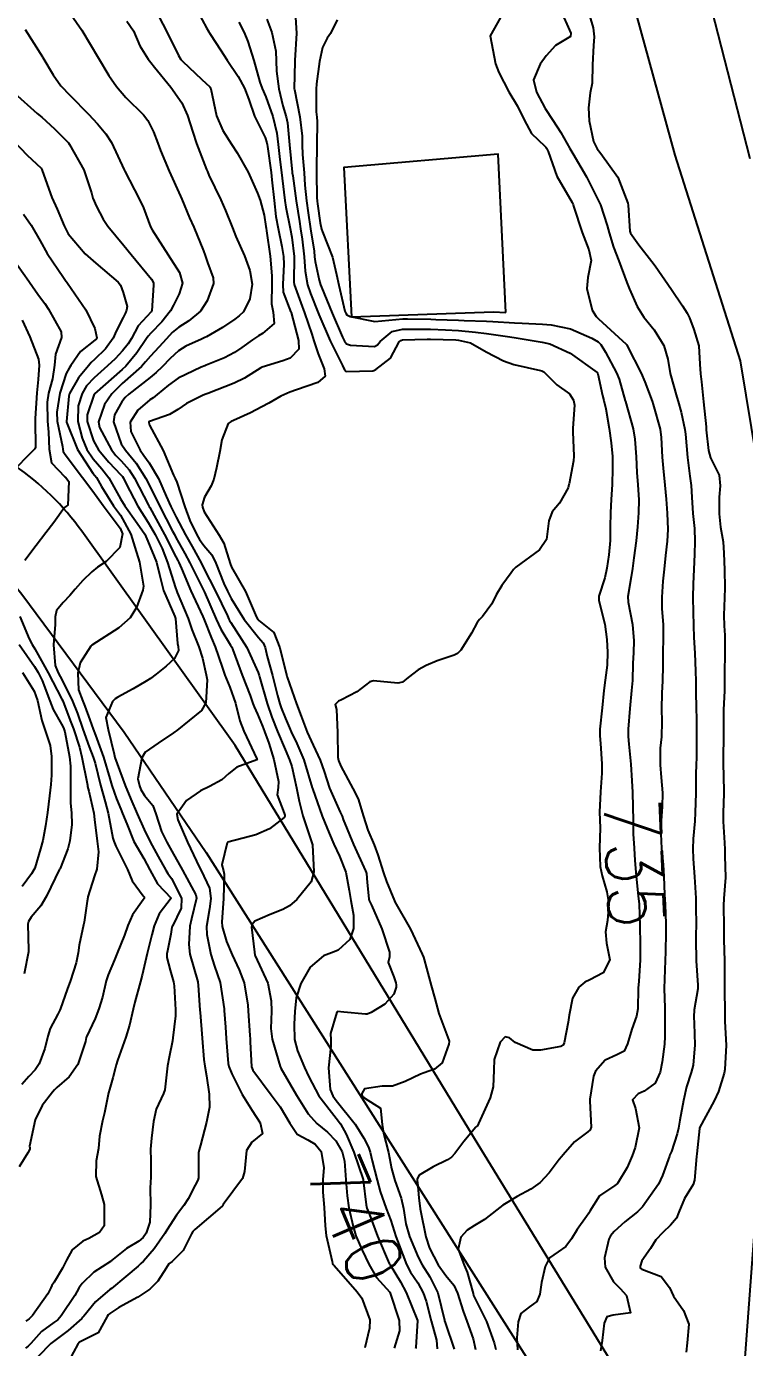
# Model space of a CAD drawing. Header units: metres. Extents: x 318500 to 325275, y 7408834 to 7428799.
# Drawn here: x 323871.3 to 323922.7, y 7420763.1 to 7420857.6 of the extents above; entities that cross this region are included whole.
import ezdxf
from ezdxf.enums import TextEntityAlignment as Align

# ---------------------------------------------------------------- set-up
doc = ezdxf.new("R2010")
doc.units = ezdxf.units.M
doc.header["$MEASUREMENT"] = 0
for name, color, linetype in [('Cotas', 45, 'Continuous'), ('Curvas de Nivel 1m', 11, 'Continuous'), ('Curvas de Nivel 5m', 15, 'Continuous'), ('Edificações', 30, 'Continuous'), ('Vias Primárias', 230, 'Continuous')]:
    doc.layers.add(name, color=color, linetype=linetype)
doc.styles.add('Style-STANDARD', font='STANDARD.shx')

msp = doc.modelspace()

# ---------------------------------------------------------------- linework, layer by layer
at = {"layer": 'Curvas de Nivel 1m', "flags": 128}
for points, elevation in [([(323883.26, 7420859.249), (323884.198, 7420857.531), (323884.352, 7420857.232), (323884.41, 7420857.152), (323884.488, 7420857.053), (323885.2, 7420855.942), (323885.677, 7420855.212), (323886.453, 7420854.045), (323886.911, 7420853.195), (323887.225, 7420852.395), (323887.62, 7420851.188), (323888.395, 7420849.663), (323888.508, 7420849.295), (323888.526, 7420849.178), (323888.542, 7420849.023), (323888.81, 7420847.173), (323888.87, 7420846.655), (323889.022, 7420845.17), (323889.16, 7420844.009), (323889.317, 7420843.165), (323889.584, 7420841.867), (323889.701, 7420841.159), (323889.723, 7420840.609), (323889.639, 7420839.159), (323889.679, 7420838.594), (323890.23, 7420837.177), (323890.237, 7420837.157), (323890.777, 7420835.141), (323890.806, 7420834.526), (323890.181, 7420833.893), (323889.645, 7420833.691), (323888.171, 7420833.243), (323888.129, 7420833.222), (323888.07, 7420833.181), (323886.91, 7420832.445), (323886.159, 7420832.082), (323884.285, 7420831.362), (323884.151, 7420831.311), (323883.96, 7420831.233), (323882.756, 7420830.635), (323882.134, 7420830.214), (323881.547, 7420829.848), (323880.121, 7420829.345), (323880.079, 7420829.322), (323880.065, 7420829.281), (323880.117, 7420829.085), (323881.104, 7420827.27), (323881.834, 7420825.501), (323881.958, 7420825.261), (323882.066, 7420825.016), (323882.633, 7420823.251), (323883.003, 7420822.268), (323883.502, 7420821.238), (323883.683, 7420820.911), (323884.002, 7420820.466), (323884.583, 7420819.808), (323884.867, 7420819.217), (323885.428, 7420817.748), (323885.684, 7420817.204), (323885.952, 7420816.691), (323886.88, 7420815.191), (323887.917, 7420813.896), (323888.249, 7420813.51), (323888.38, 7420813.173), (323888.533, 7420812.538), (323888.91, 7420811.165), (323889.273, 7420809.745), (323889.438, 7420809.156), (323889.542, 7420808.85), (323889.839, 7420808.089), (323890.125, 7420807.437), (323890.253, 7420807.144), (323890.643, 7420806.313), (323891.148, 7420805.13), (323891.756, 7420803.135), (323891.77, 7420803.08), (323892.468, 7420801.113), (323892.956, 7420799.884), (323893.302, 7420799.104), (323893.707, 7420798.254), (323894.151, 7420797.093), (323894.397, 7420795.802), (323894.524, 7420795.081), (323894.713, 7420794.02), (323894.701, 7420793.079), (323894.436, 7420792.273), (323893.617, 7420791.527), (323893.312, 7420791.397), (323892.569, 7420791.106), (323891.602, 7420790.297), (323890.947, 7420789.13), (323890.606, 7420788.104), (323890.503, 7420787.136), (323890.462, 7420786.22), (323890.485, 7420785.136), (323890.698, 7420784.308), (323891.204, 7420783.125), (323891.5, 7420782.454), (323892.234, 7420781.109), (323893.456, 7420779.508), (323893.768, 7420779.087), (323894.181, 7420778.344), (323894.74, 7420777.077), (323895.4, 7420775.102), (323895.407, 7420775.07), (323895.601, 7420773.286), (323895.654, 7420773.066), (323895.842, 7420772.594), (323896.432, 7420771.054), (323897.265, 7420769.097), (323897.29, 7420769.04), (323897.301, 7420769.021), (323897.32, 7420768.993), (323898.055, 7420767.776), (323898.462, 7420767.023), (323899.27, 7420765.01), (323899.164, 7420763.088), (323899.145, 7420763.011)], 739), ([(323890.518, 7420859.012), (323890.631, 7420857.148), (323890.513, 7420855.192), (323890.505, 7420855.149), (323890.505, 7420855.114), (323890.471, 7420853.15), (323890.475, 7420853.114), (323890.878, 7420851.143), (323891.027, 7420849.772), (323891.037, 7420849.14), (323891.059, 7420848.461), (323891.165, 7420847.138), (323891.229, 7420846.254), (323891.347, 7420845.135), (323891.473, 7420844.284), (323891.64, 7420843.13), (323891.881, 7420841.531), (323891.927, 7420841.125), (323891.961, 7420840.81), (323892.255, 7420839.461), (323892.351, 7420839.119), (323892.411, 7420838.956), (323893.177, 7420837.111), (323893.923, 7420835.384), (323894.05, 7420835.102), (323894.197, 7420834.908), (323894.478, 7420834.813), (323896.195, 7420834.729), (323896.43, 7420834.833), (323896.611, 7420835.064), (323897.478, 7420835.784), (323898.214, 7420835.952), (323899.275, 7420835.969), (323900.214, 7420835.959), (323901.295, 7420835.922), (323902.213, 7420835.866), (323903.436, 7420835.747), (323904.21, 7420835.659), (323905.723, 7420835.429), (323906.206, 7420835.353), (323908.062, 7420835.053), (323908.202, 7420835.03), (323908.735, 7420834.902), (323910.191, 7420834.247), (323912.12, 7420832.86), (323912.169, 7420832.764), (323912.516, 7420831.217), (323912.606, 7420830.853), (323912.746, 7420830.246), (323912.983, 7420828.847), (323913.127, 7420827.823), (323913.217, 7420826.843), (323913.229, 7420825.991), (323913.193, 7420824.843), (323913.139, 7420823.758), (323913.085, 7420822.844), (323913.069, 7420821.8), (323913.056, 7420820.844), (323912.97, 7420819.816), (323912.832, 7420818.847), (323912.669, 7420818.16), (323912.261, 7420816.855), (323912.258, 7420816.553), (323912.68, 7420814.849), (323912.831, 7420813.758), (323912.873, 7420812.846), (323912.838, 7420811.903), (323912.707, 7420810.848), (323912.618, 7420810.1), (323912.494, 7420808.85), (323912.323, 7420807.341), (323912.31, 7420806.853), (323912.358, 7420806.316), (323912.46, 7420804.85), (323912.453, 7420804.187), (323912.366, 7420802.851), (323912.307, 7420801.403), (323912.323, 7420800.851), (323912.337, 7420800.256), (323912.302, 7420798.851), (323912.354, 7420797.498), (323912.481, 7420796.848), (323912.821, 7420795.704), (323912.965, 7420794.841), (323912.862, 7420793.632), (323912.724, 7420792.844), (323912.801, 7420792.012), (323913.03, 7420790.839), (323912.56, 7420789.892), (323911.598, 7420789.4), (323911.24, 7420789.219), (323910.828, 7420788.868), (323910.357, 7420788.093), (323910.138, 7420786.874), (323910.06, 7420786.37), (323909.782, 7420784.878), (323909.702, 7420784.714), (323909.536, 7420784.619), (323908.071, 7420784.363), (323907.532, 7420784.376), (323906.276, 7420784.923), (323905.86, 7420785.244), (323905.544, 7420785.318), (323905.195, 7420784.935), (323904.776, 7420783.686), (323904.747, 7420782.941), (323904.704, 7420781.73), (323904.475, 7420780.945), (323903.634, 7420779.129), (323903.565, 7420778.958), (323903.511, 7420778.908), (323903.459, 7420778.866), (323902.586, 7420777.83), (323901.957, 7420776.982), (323901.712, 7420776.699), (323901.423, 7420776.51), (323900.408, 7420776.007), (323899.406, 7420775.419), (323899.249, 7420775.165), (323899.259, 7420775.012), (323899.283, 7420774.896), (323899.388, 7420773.795), (323899.472, 7420773.009), (323899.485, 7420772.902), (323899.871, 7420771.005), (323900.137, 7420770.203), (323900.753, 7420768.996), (323901.312, 7420768.232), (323901.87, 7420767.546), (323902.139, 7420766.977), (323902.555, 7420765.697), (323902.8, 7420764.967), (323903.251, 7420763.709), (323903.426, 7420762.957)], 736), ([(323909.468, 7420858.901), (323910.247, 7420857.139), (323910.223, 7420856.893), (323909.139, 7420856.248), (323908.476, 7420855.525), (323908.057, 7420854.916), (323907.588, 7420853.788), (323907.794, 7420852.92), (323908.423, 7420851.754), (323908.965, 7420850.902), (323909.527, 7420850.019), (323910.181, 7420848.883), (323910.385, 7420848.54), (323911.374, 7420846.87), (323912.331, 7420844.942), (323912.365, 7420844.859), (323912.842, 7420843.379), (323912.982, 7420842.85), (323913.31, 7420841.83), (323913.675, 7420840.839), (323914.257, 7420839.297), (323914.449, 7420838.827), (323914.992, 7420837.573), (323915.477, 7420836.811), (323916.217, 7420835.914), (323916.906, 7420834.793), (323917.173, 7420833.802), (323917.362, 7420832.788), (323917.833, 7420831.103), (323917.934, 7420830.782), (323918.139, 7420830.021), (323918.406, 7420828.776), (323918.453, 7420828.437), (323918.582, 7420826.773), (323918.757, 7420825.45), (323918.847, 7420824.768), (323918.896, 7420823.929), (323918.966, 7420822.766), (323919.083, 7420821.706), (323919.127, 7420820.763), (323919.099, 7420819.861), (323919.055, 7420818.764), (323919.006, 7420817.733), (323918.977, 7420816.765), (323918.995, 7420815.713), (323919.013, 7420814.764), (323919.045, 7420813.887), (323919.114, 7420812.762), (323919.162, 7420811.489), (323919.176, 7420810.761), (323919.185, 7420810.075), (323919.219, 7420808.76), (323919.234, 7420808.143), (323919.234, 7420806.759), (323919.227, 7420805.341), (323919.205, 7420804.759), (323919.195, 7420804.16), (323919.18, 7420802.759), (323919.15, 7420801.368), (323919.115, 7420800.76), (323919, 7420799.492), (323918.969, 7420798.761), (323919.001, 7420798.049), (323919.091, 7420796.759), (323919.182, 7420795.252), (323919.199, 7420794.757), (323919.201, 7420793.202), (323919.199, 7420792.757), (323919.191, 7420792.313), (323919.201, 7420790.756), (323919.333, 7420789.015), (323919.324, 7420788.754), (323919.069, 7420787.256), (323919.051, 7420786.758), (323919.075, 7420786.277), (323919.114, 7420784.756), (323918.988, 7420783.288), (323918.858, 7420782.76), (323918.526, 7420781.733), (323918.306, 7420780.768), (323918.054, 7420779.36), (323917.94, 7420778.773), (323917.847, 7420778.382), (323917.435, 7420777.114), (323917.336, 7420776.877), (323917.298, 7420776.781), (323916.8, 7420775.388), (323916.511, 7420774.783), (323915.384, 7420773.151), (323915.027, 7420772.805), (323914.104, 7420772.084), (323913.358, 7420771.395), (323913.096, 7420771.091), (323912.977, 7420770.834), (323912.656, 7420769.511), (323912.699, 7420768.836), (323913.31, 7420767.792), (323913.785, 7420767.303), (323914.219, 7420766.816), (323914.519, 7420765.573), (323913.279, 7420765.405), (323912.833, 7420765.278), (323912.625, 7420764.836), (323912.494, 7420763.595), (323912.369, 7420762.839)], 733), ([(323911.432, 7420858.876), (323911.846, 7420857.523), (323911.922, 7420856.869), (323911.877, 7420856.262), (323911.797, 7420854.87), (323911.77, 7420853.55), (323911.64, 7420852.868), (323911.506, 7420851.787), (323911.56, 7420850.868), (323911.871, 7420849.39), (323912.141, 7420848.862), (323912.385, 7420848.532), (323913.602, 7420846.841), (323914.332, 7420844.98), (323914.353, 7420844.83), (323914.464, 7420842.98), (323914.517, 7420842.827), (323915.121, 7420841.995), (323916.037, 7420840.804), (323916.275, 7420840.48), (323917.456, 7420838.788), (323918.238, 7420837.629), (323918.566, 7420837.107), (323918.725, 7420836.773), (323919.053, 7420835.932), (323919.392, 7420834.762), (323919.476, 7420833.465), (323919.518, 7420832.76), (323919.593, 7420832.187), (323919.741, 7420830.756), (323919.916, 7420828.96), (323919.937, 7420828.753), (323920.098, 7420827.274), (323920.244, 7420826.748), (323920.851, 7420825.512), (323920.923, 7420824.737), (323920.864, 7420823.932), (323920.855, 7420822.738), (323920.963, 7420821.799), (323921.133, 7420820.733), (323921.197, 7420819.927), (323921.234, 7420818.731), (323921.257, 7420817.445), (323921.231, 7420816.731), (323921.189, 7420815.483), (323921.218, 7420814.731), (323921.252, 7420814.059), (323921.259, 7420812.73), (323921.235, 7420811.385), (323921.237, 7420810.73), (323921.228, 7420810.084), (323921.173, 7420808.73), (323921.163, 7420808.043), (323921.177, 7420806.73), (323921.152, 7420805.388), (323921.144, 7420804.73), (323921.163, 7420804.099), (323921.188, 7420802.729), (323921.135, 7420801.354), (323921.137, 7420800.729), (323921.245, 7420799.209), (323921.254, 7420798.727), (323921.269, 7420798.28), (323921.299, 7420796.726), (323921.187, 7420795.217), (323921.17, 7420794.728), (323921.183, 7420793.191), (323921.181, 7420792.727), (323921.186, 7420792.277), (323921.239, 7420790.726), (323921.244, 7420789.077), (323921.245, 7420788.725), (323921.258, 7420787.031), (323921.25, 7420786.725), (323921.258, 7420786.426), (323921.347, 7420784.723), (323921.261, 7420782.976), (323921.219, 7420782.724), (323920.817, 7420781.403), (323920.51, 7420780.735), (323919.46, 7420778.8), (323919.449, 7420778.75), (323919.248, 7420776.937), (323919.227, 7420776.753), (323919.096, 7420775.063), (323918.992, 7420774.754), (323918.378, 7420773.748), (323917.961, 7420772.764), (323917.802, 7420772.337), (323917.366, 7420771.841), (323916.82, 7420771.316), (323916.319, 7420770.785), (323915.95, 7420770.182), (323915.327, 7420769.28), (323915.206, 7420768.918), (323915.205, 7420768.802), (323915.25, 7420768.732), (323915.319, 7420768.698), (323916.703, 7420768.168), (323917.306, 7420767.38), (323917.579, 7420766.767), (323918.303, 7420765.742), (323918.686, 7420764.756), (323918.578, 7420763.429), (323918.503, 7420762.757)], 732), ([(323874.507, 7420858.462), (323875.265, 7420857.352), (323876.46, 7420855.34), (323877.217, 7420854.098), (323877.748, 7420853.32), (323878.428, 7420852.532), (323879.687, 7420851.291), (323880.001, 7420850.881), (323880.398, 7420850.071), (323880.715, 7420849.277), (323880.905, 7420848.752), (323881.515, 7420847.268), (323882.333, 7420845.47), (323882.424, 7420845.259), (323882.987, 7420843.921), (323883.281, 7420843.245), (323883.966, 7420841.554), (323884.087, 7420841.233), (323884.273, 7420840.735), (323884.672, 7420839.639), (323884.685, 7420839.223), (323884.238, 7420837.986), (323883.751, 7420837.237), (323882.921, 7420836.548), (323882.213, 7420836.111), (323881.747, 7420835.724), (323881.33, 7420835.269), (323880.787, 7420834.678), (323880.181, 7420834.032), (323879.839, 7420833.621), (323879.542, 7420833.289), (323878.158, 7420832.06), (323877.411, 7420831.321), (323876.902, 7420830.565), (323876.468, 7420829.335), (323876.536, 7420828.912), (323877.406, 7420827.32), (323877.7, 7420826.929), (323878.082, 7420826.536), (323878.661, 7420825.886), (323879.042, 7420825.295), (323880.041, 7420823.356), (323880.08, 7420823.28), (323880.129, 7420823.189), (323881.18, 7420821.268), (323881.994, 7420819.66), (323882.13, 7420819.397), (323882.205, 7420819.257), (323882.397, 7420818.84), (323883.072, 7420817.243), (323883.932, 7420815.396), (323884.001, 7420815.229), (323884.55, 7420813.854), (323884.823, 7420813.216), (323885.322, 7420811.775), (323885.506, 7420811.206), (323885.867, 7420810.352), (323886.267, 7420809.196), (323886.581, 7420807.936), (323886.864, 7420807.19), (323887.8, 7420805.213), (323887.813, 7420805.18), (323887.799, 7420805.142), (323886.366, 7420804.619), (323885.785, 7420804.169), (323885.279, 7420803.706), (323884.398, 7420803.221), (323883.767, 7420802.93), (323882.77, 7420802.23), (323882.078, 7420801.247), (323882.135, 7420800.855), (323882.833, 7420799.239), (323883.693, 7420797.437), (323883.804, 7420797.228), (323884.41, 7420795.951), (323884.495, 7420795.218), (323884.401, 7420794.477), (323884.202, 7420793.222), (323884.221, 7420792.632), (323884.497, 7420791.217), (323884.767, 7420790.378), (323885.163, 7420789.206), (323885.45, 7420787.314), (323885.457, 7420787.202), (323885.542, 7420786.012), (323885.599, 7420785.199), (323885.729, 7420783.414), (323885.781, 7420783.196), (323886.012, 7420782.682), (323886.752, 7420781.181), (323887.463, 7420780.047), (323888.036, 7420779.164), (323888.206, 7420778.399), (323887.436, 7420777.778), (323887.043, 7420777.176), (323886.911, 7420775.674), (323886.766, 7420775.18), (323885.372, 7420773.313), (323885.335, 7420773.237), (323885.301, 7420773.201), (323883.353, 7420771.53), (323883.204, 7420771.379), (323883.123, 7420771.232), (323882.531, 7420770.039), (323881.726, 7420769.246), (323881.502, 7420769.064), (323881.313, 7420768.755), (323880.715, 7420767.842), (323880.138, 7420767.267), (323879.284, 7420766.698), (323877.931, 7420765.955), (323877.272, 7420765.532), (323877.152, 7420765.431), (323877.081, 7420765.312), (323876.439, 7420764.131), (323875.243, 7420763.551), (323875.102, 7420763.472), (323874.996, 7420763.334), (323874.377, 7420762.188)], 742), ([(323878.5, 7420857.988), (323878.972, 7420857.303), (323879.421, 7420856.243), (323880.009, 7420855.287), (323880.214, 7420855.031), (323880.462, 7420854.717), (323881.64, 7420853.268), (323882.423, 7420852.148), (323882.822, 7420851.254), (323883.203, 7420850.053), (323883.485, 7420849.244), (323884.202, 7420847.392), (323884.26, 7420847.231), (323884.356, 7420846.985), (323885.205, 7420845.217), (323885.559, 7420844.448), (323886.052, 7420843.204), (323886.301, 7420842.596), (323886.913, 7420841.194), (323887.299, 7420840.155), (323887.468, 7420839.188), (323887.301, 7420838.128), (323886.827, 7420837.194), (323886.521, 7420836.902), (323886.222, 7420836.685), (323885.342, 7420836.084), (323884.203, 7420835.419), (323884.075, 7420835.359), (323883.826, 7420835.236), (323882.707, 7420834.738), (323882.187, 7420834.416), (323881.586, 7420833.858), (323881.017, 7420833.272), (323880.584, 7420832.858), (323880.162, 7420832.507), (323878.626, 7420831.303), (323878.38, 7420831.073), (323878.142, 7420830.762), (323877.616, 7420829.829), (323877.548, 7420829.319), (323878.097, 7420827.764), (323878.399, 7420827.305), (323879.153, 7420826.366), (323879.851, 7420825.283), (323880.064, 7420824.877), (323880.864, 7420823.272), (323881.763, 7420821.514), (323881.897, 7420821.261), (323882.008, 7420821.05), (323882.646, 7420819.9), (323882.996, 7420819.245), (323883.961, 7420817.326), (323884.009, 7420817.229), (323884.055, 7420817.132), (323884.878, 7420815.216), (323885.214, 7420814.502), (323885.912, 7420813.352), (323886.004, 7420813.199), (323886.082, 7420813.023), (323886.741, 7420811.191), (323887.304, 7420809.74), (323887.5, 7420809.183), (323887.595, 7420808.93), (323887.842, 7420808.403), (323888.198, 7420807.539), (323888.341, 7420807.172), (323888.652, 7420806.333), (323889.007, 7420805.162), (323889.337, 7420803.596), (323889.321, 7420803.157), (323889.253, 7420802.643), (323889.752, 7420801.33), (323889.782, 7420801.182), (323889.789, 7420801.149), (323889.795, 7420801.103), (323889.748, 7420801.011), (323888.699, 7420800.197), (323887.729, 7420799.777), (323887.256, 7420799.648), (323885.721, 7420799.239), (323885.697, 7420799.224), (323885.679, 7420799.201), (323885.28, 7420797.622), (323885.402, 7420797.204), (323885.45, 7420796.966), (323885.411, 7420795.204), (323885.299, 7420793.552), (323885.312, 7420793.205), (323885.624, 7420792.132), (323886.021, 7420791.194), (323886.537, 7420790.123), (323886.894, 7420789.18), (323887.151, 7420787.591), (323887.179, 7420787.176), (323887.292, 7420785.415), (323887.307, 7420785.173), (323887.319, 7420784.964), (323887.417, 7420783.171), (323887.506, 7420782.927), (323888.823, 7420781.157), (323889.467, 7420780.314), (323890.163, 7420779.139), (323890.676, 7420778.365), (323891.438, 7420777.941), (323891.97, 7420777.647), (323892.403, 7420777.105), (323892.581, 7420775.934), (323892.507, 7420775.103), (323892.503, 7420774.215), (323892.604, 7420773.102), (323892.667, 7420771.793), (323892.742, 7420771.099), (323893.18, 7420769.235), (323893.214, 7420769.092), (323893.249, 7420769.02), (323893.319, 7420768.949), (323894.971, 7420767.073), (323895.293, 7420766.608), (323895.88, 7420765.061), (323895.851, 7420764.471), (323895.522, 7420763.066)], 741), ([(323886.501, 7420857.934), (323886.881, 7420857.196), (323887.142, 7420856.535), (323887.571, 7420855.189), (323887.999, 7420853.632), (323888.171, 7420853.183), (323888.431, 7420852.594), (323888.945, 7420851.172), (323889.221, 7420849.99), (323889.32, 7420849.166), (323889.439, 7420848.099), (323889.564, 7420847.162), (323889.733, 7420845.765), (323889.795, 7420845.158), (323889.862, 7420844.694), (323890.173, 7420843.152), (323890.301, 7420842.531), (323890.453, 7420841.147), (323890.435, 7420839.33), (323890.456, 7420839.147), (323890.937, 7420837.84), (323891.199, 7420837.135), (323891.729, 7420835.605), (323891.878, 7420835.125), (323892.186, 7420834.202), (323892.61, 7420833.116), (323892.688, 7420832.591), (323892.16, 7420832.15), (323890.639, 7420831.627), (323890.153, 7420831.445), (323889.518, 7420831.159), (323888.661, 7420830.654), (323888.138, 7420830.393), (323887.34, 7420829.98), (323886.123, 7420829.43), (323885.964, 7420829.361), (323885.746, 7420829.206), (323885.281, 7420828.034), (323885.137, 7420827.214), (323884.9, 7420826.039), (323884.711, 7420825.22), (323884.534, 7420824.752), (323884.051, 7420823.933), (323883.889, 7420823.386), (323883.91, 7420823.232), (323884.035, 7420822.892), (323885.108, 7420821.214), (323885.437, 7420820.641), (323885.89, 7420819.201), (323885.986, 7420818.931), (323886.975, 7420817.19), (323887.763, 7420815.352), (323887.854, 7420815.181), (323887.929, 7420815.109), (323889.002, 7420814.245), (323889.427, 7420813.157), (323889.882, 7420811.307), (323889.933, 7420811.149), (323889.961, 7420811.067), (323890.627, 7420809.138), (323890.966, 7420808.258), (323891.398, 7420807.126), (323891.816, 7420806.197), (323892.33, 7420805.115), (323892.602, 7420804.298), (323892.987, 7420803.108), (323893.753, 7420801.386), (323893.851, 7420801.198), (323893.891, 7420801.098), (323893.961, 7420800.882), (323894.705, 7420799.085), (323895.557, 7420797.207), (323895.615, 7420797.071), (323895.627, 7420797.008), (323895.683, 7420796.36), (323895.797, 7420795.194), (323895.834, 7420795.068), (323896.001, 7420794.729), (323896.739, 7420793.054), (323897.277, 7420791.383), (323897.27, 7420791.045), (323897.186, 7420790.627), (323897.596, 7420789.611), (323897.726, 7420789.173), (323897.75, 7420789.038), (323897.748, 7420788.877), (323897.58, 7420788.384), (323896.95, 7420787.668), (323895.964, 7420787.064), (323895.679, 7420786.947), (323895.558, 7420786.934), (323894.01, 7420787.086), (323893.561, 7420787.126), (323893.536, 7420787.114), (323893.514, 7420787.091), (323893.069, 7420785.565), (323893.083, 7420785.097), (323893.08, 7420784.652), (323892.928, 7420783.099), (323893.043, 7420781.54), (323893.235, 7420781.094), (323893.475, 7420780.759), (323894.814, 7420779.076), (323895.44, 7420778.073), (323895.785, 7420777.415), (323895.898, 7420777.063), (323896.044, 7420776.438), (323896.393, 7420775.055), (323896.603, 7420774.263), (323897.037, 7420773.045), (323897.367, 7420772.169), (323897.743, 7420771.034), (323897.96, 7420770.412), (323898.493, 7420769.022), (323898.779, 7420768.483), (323899.307, 7420767.705), (323899.698, 7420767.006), (323899.897, 7420766.398), (323900.266, 7420765), (323900.635, 7420763.61), (323900.68, 7420762.996)], 738), ([(323888.505, 7420858.148), (323888.854, 7420857.175), (323889.16, 7420855.853), (323889.185, 7420855.169), (323889.197, 7420854.431), (323889.358, 7420853.166), (323889.653, 7420851.93), (323889.894, 7420851.158), (323889.979, 7420850.73), (323890.117, 7420849.154), (323890.325, 7420847.186), (323890.328, 7420847.15), (323890.357, 7420846.925), (323890.598, 7420845.146), (323890.836, 7420843.663), (323890.918, 7420843.141), (323891.033, 7420842.405), (323891.18, 7420841.136), (323891.244, 7420840.115), (323891.411, 7420839.133), (323891.625, 7420838.51), (323892.188, 7420837.121), (323892.228, 7420837.016), (323893.037, 7420835.112), (323893.913, 7420833.363), (323894.041, 7420833.101), (323894.168, 7420832.939), (323896.078, 7420832.98), (323896.169, 7420833.006), (323896.295, 7420833.068), (323897.351, 7420833.884), (323897.976, 7420835.043), (323898.086, 7420835.158), (323898.202, 7420835.185), (323899.975, 7420835.251), (323900.203, 7420835.252), (323902.012, 7420835.184), (323902.203, 7420835.166), (323903.064, 7420834.977), (323904.191, 7420834.337), (323905.433, 7420833.696), (323906.177, 7420833.434), (323908.088, 7420832.995), (323908.171, 7420832.976), (323908.306, 7420832.908), (323909.253, 7420831.985), (323910.155, 7420831.338), (323910.437, 7420830.877), (323910.499, 7420830.523), (323910.389, 7420828.877), (323910.385, 7420828.608), (323910.462, 7420826.876), (323910.435, 7420826.528), (323910.121, 7420824.879), (323910.114, 7420824.835), (323910.066, 7420824.614), (323909.43, 7420823.509), (323908.915, 7420822.897), (323908.683, 7420822.248), (323908.502, 7420820.903), (323908.003, 7420820.171), (323906.324, 7420818.935), (323906.157, 7420818.768), (323905.984, 7420818.524), (323905.301, 7420817.615), (323904.916, 7420816.95), (323904.603, 7420816.301), (323903.936, 7420815.387), (323903.718, 7420815.179), (323903.549, 7420814.966), (323903.144, 7420814.193), (323902.371, 7420812.983), (323902.142, 7420812.751), (323901.904, 7420812.622), (323900.692, 7420812.214), (323899.893, 7420811.89), (323899.336, 7420811.578), (323898.623, 7420811.033), (323898.208, 7420810.704), (323897.874, 7420810.634), (323896.139, 7420810.803), (323895.875, 7420810.713), (323894.941, 7420810.006), (323893.855, 7420809.424), (323893.626, 7420809.33), (323893.397, 7420809.105), (323893.485, 7420808.743), (323893.554, 7420807.103), (323893.579, 7420805.327), (323893.639, 7420805.102), (323893.794, 7420804.683), (323894.662, 7420803.087), (323895.037, 7420802.355), (323895.417, 7420801.075), (323895.735, 7420800.101), (323896.186, 7420799.063), (323896.435, 7420798.334), (323896.859, 7420797.052), (323897.07, 7420796.436), (323897.635, 7420795.041), (323897.669, 7420794.974), (323898.772, 7420793.029), (323899.613, 7420791.239), (323899.714, 7420791.009), (323899.769, 7420790.847), (323900.264, 7420789.003), (323900.513, 7420788.063), (323900.818, 7420786.997), (323901.531, 7420785.083), (323901.555, 7420785.014), (323901.557, 7420784.99), (323901.528, 7420784.792), (323901.052, 7420783.457), (323900.503, 7420783), (323899.762, 7420782.751), (323899.505, 7420782.659), (323898.41, 7420782.112), (323897.491, 7420781.793), (323896.759, 7420781.783), (323895.488, 7420781.607), (323895.29, 7420781.265), (323895.335, 7420781.071), (323895.478, 7420780.945), (323896.64, 7420780.225), (323896.745, 7420779.051), (323896.838, 7420778.437), (323897.208, 7420777.043), (323897.413, 7420775.899), (323897.651, 7420775.036), (323898.123, 7420773.765), (323898.279, 7420773.027), (323898.445, 7420771.943), (323898.716, 7420771.02), (323899.328, 7420769.548), (323899.616, 7420769.007), (323900.162, 7420768.151), (323900.742, 7420766.996), (323901.207, 7420765.054), (323901.222, 7420764.99), (323901.268, 7420764.866), (323901.911, 7420762.98)], 737), ([(323905.213, 7420858.25), (323904.49, 7420856.96), (323904.862, 7420854.956), (323905.097, 7420854.317), (323905.819, 7420852.946), (323906.425, 7420851.925), (323906.915, 7420850.932), (323907.424, 7420849.948), (323908.391, 7420849.058), (323908.465, 7420848.983), (323908.51, 7420848.908), (323908.623, 7420848.67), (323909.244, 7420846.897), (323910.332, 7420845.031), (323910.408, 7420844.879), (323910.448, 7420844.76), (323911.054, 7420842.873), (323911.536, 7420841.623), (323911.697, 7420840.866), (323911.474, 7420839.655), (323911.383, 7420838.869), (323911.776, 7420837.323), (323912.069, 7420836.862), (323912.228, 7420836.7), (323913.653, 7420835.394), (323914.201, 7420834.887), (323914.246, 7420834.829), (323914.307, 7420834.72), (323915.27, 7420832.813), (323915.542, 7420832.187), (323916.067, 7420830.801), (323916.146, 7420830.56), (323916.626, 7420828.795), (323916.711, 7420828.194), (323916.78, 7420826.793), (323916.853, 7420826.021), (323916.975, 7420824.791), (323917.063, 7420823.782), (323917.146, 7420822.789), (323917.178, 7420821.633), (323917.126, 7420820.789), (323917.02, 7420819.77), (323916.913, 7420818.791), (323916.836, 7420817.933), (323916.753, 7420816.792), (323916.759, 7420815.981), (323916.843, 7420814.791), (323916.86, 7420813.851), (323916.827, 7420812.791), (323916.817, 7420811.87), (323916.792, 7420810.791), (323916.752, 7420809.906), (323916.73, 7420808.791), (323916.758, 7420807.873), (323916.725, 7420806.791), (323916.643, 7420805.966), (323916.637, 7420804.792), (323916.716, 7420803.865), (323916.797, 7420802.79), (323916.787, 7420801.768), (323916.715, 7420800.79), (323916.682, 7420799.845), (323916.734, 7420798.79), (323916.841, 7420797.656), (323916.905, 7420796.788), (323916.956, 7420795.512), (323916.989, 7420794.787), (323917.035, 7420793.4), (323917.039, 7420792.786), (323917.009, 7420791.403), (323917.002, 7420790.786), (323916.952, 7420789.434), (323916.934, 7420788.787), (323916.96, 7420787.396), (323916.976, 7420786.786), (323916.98, 7420785.352), (323916.943, 7420784.786), (323916.772, 7420783.537), (323916.642, 7420782.789), (323916.288, 7420782.003), (323915.489, 7420781.42), (323915.057, 7420781.236), (323914.661, 7420780.812), (323914.863, 7420780.198), (323915.13, 7420778.805), (323914.857, 7420777.391), (323914.643, 7420776.812), (323914.266, 7420775.968), (323913.586, 7420774.827), (323913.398, 7420774.677), (323912.293, 7420773.939), (323911.604, 7420772.848), (323911.526, 7420772.701), (323911.374, 7420772.465), (323910.691, 7420771.529), (323910.284, 7420770.866), (323909.889, 7420770.324), (323909.336, 7420769.944), (323908.721, 7420769.497), (323908.406, 7420768.894), (323908.147, 7420767.736), (323908.023, 7420766.899), (323907.818, 7420766.376), (323907.286, 7420766.009), (323906.663, 7420765.533), (323906.476, 7420764.918), (323906.397, 7420763.774), (323906.44, 7420762.918)], 734), ([(323871.212, 7420857.409), (323872.461, 7420855.445), (323872.496, 7420855.389), (323873.221, 7420854.152), (323873.779, 7420853.37), (323874.43, 7420852.685), (323875.761, 7420851.346), (323876.403, 7420850.641), (323877, 7420849.935), (323877.395, 7420849.325), (323878.303, 7420847.369), (323878.332, 7420847.31), (323878.359, 7420847.253), (323879.381, 7420845.294), (323879.676, 7420844.642), (323880.198, 7420843.282), (323880.307, 7420843.056), (323881.451, 7420841.268), (323882.261, 7420840.012), (323882.466, 7420839.257), (323882.242, 7420838.49), (323881.831, 7420837.668), (323881.62, 7420837.266), (323881.007, 7420836.483), (323880.206, 7420835.668), (323880.028, 7420835.458), (323879.91, 7420835.284), (323879.207, 7420834.273), (323878.419, 7420833.306), (323878.168, 7420833.063), (323876.172, 7420831.34), (323876.149, 7420831.297), (323875.649, 7420829.823), (323875.65, 7420829.345), (323876.1, 7420827.976), (323876.464, 7420827.334), (323877.208, 7420826.45), (323878.072, 7420825.531), (323878.177, 7420825.415), (323878.244, 7420825.307), (323878.428, 7420824.941), (323879.287, 7420823.291), (323880.023, 7420822.125), (323880.524, 7420821.275), (323881.009, 7420820.261), (323881.392, 7420819.266), (323881.963, 7420817.457), (323882.034, 7420817.259), (323882.1, 7420817.115), (323882.879, 7420815.246), (323883.152, 7420814.471), (323883.645, 7420813.234), (323883.898, 7420812.412), (323884.169, 7420811.226), (323884.244, 7420810.854), (323884.139, 7420809.226), (323883.844, 7420808.669), (323882.067, 7420807.248), (323881.926, 7420807.152), (323881.827, 7420807.079), (323880.745, 7420806.337), (323879.806, 7420805.679), (323879.561, 7420805.284), (323879.282, 7420803.783), (323879.392, 7420803.286), (323879.504, 7420803.021), (323879.763, 7420802.599), (323880.359, 7420801.874), (323880.567, 7420801.268), (323880.974, 7420800.019), (323881.344, 7420799.256), (323881.71, 7420798.593), (323882.478, 7420797.242), (323883.43, 7420795.475), (323883.474, 7420795.232), (323883.122, 7420793.761), (323883.004, 7420793.236), (323882.931, 7420791.926), (323882.995, 7420791.236), (323883.562, 7420789.258), (323883.572, 7420789.23), (323883.587, 7420789.019), (323883.717, 7420787.228), (323883.731, 7420787.054), (323883.873, 7420785.225), (323883.991, 7420783.699), (323884.062, 7420783.222), (323884.194, 7420782.526), (323884.373, 7420781.217), (323884.396, 7420780.286), (323884.198, 7420779.219), (323883.768, 7420777.559), (323883.657, 7420777.227), (323883.627, 7420777.027), (323883.613, 7420775.227), (323883.569, 7420775.056), (323883.392, 7420774.709), (323882.875, 7420773.738), (323882.567, 7420773.238), (323882.052, 7420772.554), (323881.352, 7420771.485), (323881.221, 7420771.252), (323880.455, 7420770.141), (323879.675, 7420769.275), (323879.503, 7420769.092), (323879.315, 7420768.92), (323878.419, 7420768.177), (323877.395, 7420767.308), (323877.289, 7420767.229), (323876.243, 7420766.358), (323875.41, 7420765.329), (323875.347, 7420765.252), (323875.268, 7420765.175), (323874.289, 7420764.31), (323873.242, 7420763.524), (323873.15, 7420763.453), (323873.066, 7420763.363), (323872.159, 7420762.443)], 743), ([(323870.432, 7420852.875), (323872.092, 7420851.395), (323872.406, 7420851.131), (323873.323, 7420850.305), (323874.247, 7420849.362), (323874.312, 7420849.284), (323874.387, 7420849.176), (323875.416, 7420847.349), (323875.958, 7420845.721), (323876.069, 7420845.343), (323876.324, 7420844.744), (323876.804, 7420843.821), (323877.141, 7420843.328), (323878.289, 7420841.936), (323878.797, 7420841.302), (323880.254, 7420839.53), (323880.397, 7420839.279), (323880.41, 7420839.117), (323880.287, 7420837.279), (323880.267, 7420837.242), (323880.229, 7420837.204), (323879.308, 7420836.199), (323878.824, 7420835.301), (323878.592, 7420834.906), (323878.187, 7420834.412), (323877.656, 7420833.84), (323877.119, 7420833.326), (323876.161, 7420832.485), (323875.607, 7420831.894), (323875.29, 7420831.349), (323875.023, 7420830.465), (323874.997, 7420829.351), (323875.288, 7420828.163), (323875.635, 7420827.345), (323876.083, 7420826.68), (323876.712, 7420825.966), (323877.214, 7420825.323), (323878.048, 7420823.825), (323878.349, 7420823.305), (323879.23, 7420822.084), (323879.776, 7420821.284), (323879.857, 7420821.131), (323880.005, 7420820.78), (323880.614, 7420819.274), (323880.841, 7420818.408), (323881.114, 7420817.268), (323881.932, 7420815.395), (323881.971, 7420815.259), (323882.125, 7420813.47), (323882.164, 7420813.256), (323882.193, 7420812.969), (323881.897, 7420812.392), (323881.313, 7420811.841), (323880.6, 7420811.273), (323880.188, 7420810.965), (323879.872, 7420810.772), (323878.937, 7420810.22), (323877.855, 7420809.619), (323877.666, 7420809.498), (323877.465, 7420809.314), (323876.996, 7420808.161), (323877.149, 7420807.317), (323877.579, 7420805.537), (323877.639, 7420805.312), (323877.793, 7420804.85), (323878.369, 7420803.301), (323878.781, 7420802.316), (323879.229, 7420801.288), (323879.733, 7420800.151), (323880.162, 7420799.273), (323880.736, 7420798.233), (323881.273, 7420797.256), (323881.43, 7420796.996), (323881.684, 7420796.646), (323882.395, 7420795.243), (323882.369, 7420794.533), (323881.749, 7420793.249), (323881.719, 7420793.169), (323881.631, 7420792.661), (323881.402, 7420791.465), (323881.359, 7420791.254), (323881.343, 7420790.989), (323881.598, 7420790.085), (323881.827, 7420789.248), (323881.869, 7420788.964), (323881.979, 7420787.246), (323881.975, 7420786.824), (323881.782, 7420785.247), (323881.748, 7420785.027), (323881.516, 7420783.875), (323881.402, 7420783.252), (323881.209, 7420781.53), (323881.116, 7420781.255), (323880.581, 7420780.146), (323880.4, 7420779.266), (323880.246, 7420778.075), (323880.183, 7420777.269), (323880.221, 7420776.465), (323880.216, 7420775.268), (323880.153, 7420774.504), (323880.186, 7420773.268), (323880.138, 7420772.049), (323879.875, 7420771.272), (323879.669, 7420770.951), (323879.341, 7420770.687), (323878.462, 7420770.164), (323877.406, 7420769.309), (323877.362, 7420769.267), (323877.319, 7420769.239), (323876.141, 7420768.488), (323875.295, 7420767.679), (323875.146, 7420767.479), (323875.061, 7420767.333), (323874.763, 7420766.816), (323873.807, 7420765.352), (323873.55, 7420765.071), (323873.263, 7420764.869), (323872.397, 7420764.229), (323871.632, 7420763.384), (323871.442, 7420763.182), (323871.235, 7420763.04)], 744), ([(323871.107, 7420844.197), (323871.662, 7420843.4), (323872.293, 7420842.282), (323872.806, 7420841.382), (323873.957, 7420839.662), (323874.164, 7420839.361), (323874.201, 7420839.312), (323874.249, 7420839.242), (323875.56, 7420837.347), (323876.21, 7420836.012), (323876.339, 7420835.338), (323876.296, 7420835.241), (323876.197, 7420835.162), (323875.177, 7420834.358), (323874.478, 7420833.357), (323874.362, 7420833.164), (323874.164, 7420832.781), (323873.7, 7420831.367), (323873.483, 7420830.017), (323873.52, 7420829.369), (323873.892, 7420827.564), (323873.916, 7420827.363), (323873.939, 7420827.213), (323874.086, 7420826.991), (323875.324, 7420825.347), (323876.055, 7420824.365), (323876.806, 7420823.329), (323878.016, 7420821.723), (323878.183, 7420821.307), (323878, 7420820.33), (323877.009, 7420819.325), (323876.396, 7420818.922), (323875.979, 7420818.583), (323875.338, 7420817.978), (323874.802, 7420817.352), (323874.42, 7420816.889), (323873.946, 7420816.394), (323873.47, 7420815.834), (323873.362, 7420815.369), (323873.371, 7420814.815), (323873.252, 7420813.37), (323873.37, 7420811.886), (323873.592, 7420811.364), (323873.872, 7420810.834), (323874.603, 7420809.349), (323874.965, 7420808.467), (323875.35, 7420807.337), (323875.811, 7420806.079), (323876.095, 7420805.327), (323876.223, 7420804.896), (323876.604, 7420803.322), (323876.945, 7420802.131), (323877.156, 7420801.316), (323877.5, 7420799.535), (323877.557, 7420799.312), (323877.715, 7420798.962), (323878.539, 7420797.297), (323878.87, 7420796.481), (323879.671, 7420795.403), (323879.723, 7420795.332), (323879.74, 7420795.279), (323879.729, 7420795.219), (323879.668, 7420795.117), (323878.893, 7420794.05), (323878.571, 7420793.296), (323878.327, 7420792.602), (323877.809, 7420791.307), (323877.605, 7420790.82), (323877.148, 7420789.76), (323877.016, 7420789.316), (323876.743, 7420788.148), (323876.499, 7420787.321), (323876.234, 7420786.639), (323875.616, 7420785.329), (323875.594, 7420785.265), (323875.527, 7420784.983), (323874.981, 7420783.338), (323874.377, 7420782.467), (323873.485, 7420781.694), (323873.316, 7420781.529), (323873.167, 7420781.365), (323872.429, 7420780.413), (323871.939, 7420779.383), (323871.543, 7420777.5), (323871.548, 7420777.388), (323871.548, 7420777.269), (323871.424, 7420777.016), (323870.794, 7420776.011)], 746), ([(323870.275, 7420841.116), (323871.475, 7420839.402), (323871.786, 7420838.937), (323872.239, 7420838.303), (323872.633, 7420837.783), (323872.896, 7420837.38), (323873.799, 7420835.773), (323873.823, 7420835.366), (323873.387, 7420834.166), (323873.311, 7420833.373), (323873.188, 7420832.402), (323872.903, 7420831.379), (323872.796, 7420830.725), (323872.822, 7420829.379), (323872.902, 7420828.584), (323872.945, 7420827.377), (323873.105, 7420826.399), (323874.07, 7420825.394), (323874.11, 7420825.36), (323874.357, 7420825.066), (323874.286, 7420823.358), (323874.133, 7420823.264), (323874.037, 7420823.189), (323873.276, 7420822.116), (323872.707, 7420821.38), (323872.001, 7420820.478), (323871.205, 7420819.402)], 747), ([(323871.018, 7420836.608), (323871.567, 7420835.399), (323872.176, 7420833.819), (323872.227, 7420833.389), (323872.16, 7420832.356), (323872.067, 7420831.391), (323871.945, 7420829.571), (323871.944, 7420829.393), (323871.961, 7420827.523), (323871.92, 7420827.393), (323870.071, 7420825.538)], 748), ([(323870.835, 7420815.401), (323871.5, 7420813.808), (323871.724, 7420813.392), (323871.906, 7420813.091), (323872.861, 7420811.375), (323873.852, 7420809.478), (323873.907, 7420809.359), (323874.451, 7420807.965), (323874.674, 7420807.347), (323875.097, 7420806.054), (323875.28, 7420805.338), (323875.661, 7420803.442), (323875.674, 7420803.331), (323875.679, 7420803.241), (323875.766, 7420802.906), (323876.128, 7420801.326), (323876.188, 7420800.881), (323876.365, 7420799.324), (323876.477, 7420798.553), (323876.337, 7420797.324), (323876.18, 7420796.83), (323875.711, 7420795.33), (323875.704, 7420795.295), (323875.666, 7420795.03), (323875.444, 7420793.532), (323875.4, 7420793.334), (323875.081, 7420791.876), (323875.012, 7420791.339), (323874.865, 7420790.603), (323874.462, 7420789.347), (323874.229, 7420788.701), (323873.751, 7420787.357), (323873.695, 7420787.221), (323873.554, 7420786.936), (323872.999, 7420785.907), (323872.837, 7420785.37), (323872.632, 7420784.484), (323872.215, 7420783.379), (323871.928, 7420782.96), (323871.497, 7420782.49), (323870.978, 7420781.905)], 747), ([(323870.8, 7420813.401), (323871.887, 7420811.826), (323872.156, 7420811.386), (323872.434, 7420810.819), (323872.977, 7420809.373), (323873.216, 7420808.742), (323873.833, 7420807.704), (323873.944, 7420807.471), (323873.988, 7420807.358), (323874.048, 7420807.135), (323874.382, 7420805.351), (323874.463, 7420804.677), (323874.459, 7420803.35), (323874.456, 7420802.048), (323874.53, 7420801.348), (323874.566, 7420800.519), (323874.427, 7420799.349), (323874.281, 7420798.782), (323873.715, 7420797.36), (323873.69, 7420797.311), (323872.739, 7420795.374), (323872.334, 7420794.705), (323871.647, 7420793.876), (323871.451, 7420793.583), (323871.403, 7420793.392), (323871.471, 7420791.532), (323871.467, 7420791.391), (323871.158, 7420789.831)], 748), ([(323871.04, 7420811.398), (323871.86, 7420810.057), (323872.097, 7420809.386), (323872.42, 7420807.966), (323872.611, 7420807.378), (323873.01, 7420806.174), (323873.113, 7420805.37), (323873.097, 7420804.054), (323873.049, 7420803.371), (323872.956, 7420802.566), (323872.81, 7420801.374), (323872.687, 7420800.425), (323872.482, 7420799.379), (323872.324, 7420798.767), (323871.908, 7420797.387), (323871.686, 7420796.977), (323871.008, 7420796.066)], 749)]:
    msp.add_lwpolyline(points, dxfattribs=dict(at, elevation=elevation))
at = {"layer": 'Curvas de Nivel 5m', "flags": 128}
for points, elevation in [([(323880.513, 7420858.838), (323881.322, 7420857.272), (323882.197, 7420855.538), (323882.359, 7420855.261), (323882.468, 7420855.128), (323883.865, 7420853.822), (323884.441, 7420853.293), (323884.486, 7420853.229), (323884.506, 7420853.162), (323884.911, 7420851.222), (323885.356, 7420850.172), (323885.968, 7420849.206), (323886.381, 7420848.582), (323887.165, 7420847.192), (323887.829, 7420845.694), (323888.028, 7420845.183), (323888.319, 7420844.114), (323888.437, 7420843.304), (323888.457, 7420843.178), (323888.492, 7420842.993), (323888.735, 7420841.173), (323888.863, 7420839.775), (323888.855, 7420839.171), (323888.842, 7420837.777), (323888.956, 7420837.169), (323889.019, 7420836.367), (323888.207, 7420835.647), (323887.908, 7420835.479), (323887.488, 7420835.187), (323886.73, 7420834.657), (323886.186, 7420834.298), (323885.48, 7420833.911), (323884.172, 7420833.37), (323884.072, 7420833.331), (323883.804, 7420833.235), (323882.162, 7420832.454), (323881.48, 7420831.943), (323880.67, 7420831.275), (323880.369, 7420831.055), (323880.144, 7420830.902), (323879.27, 7420830.156), (323878.722, 7420829.301), (323878.775, 7420828.635), (323879.456, 7420827.29), (323879.711, 7420826.91), (323880.081, 7420826.387), (323880.755, 7420825.273), (323881.31, 7420824.009), (323881.64, 7420823.264), (323882.029, 7420822.505), (323882.701, 7420821.25), (323883.163, 7420820.404), (323883.805, 7420819.233), (323883.985, 7420818.889), (323884.831, 7420817.217), (323885.682, 7420815.456), (323885.793, 7420815.202), (323885.838, 7420815.11), (323885.928, 7420814.963), (323887.071, 7420813.188), (323887.883, 7420811.388), (323887.947, 7420811.179), (323887.975, 7420811.083), (323888.541, 7420809.17), (323888.872, 7420808.196), (323889.263, 7420807.159), (323889.811, 7420805.872), (323890.123, 7420805.145), (323890.283, 7420804.652), (323890.62, 7420803.137), (323890.809, 7420802.183), (323891.083, 7420801.13), (323891.721, 7420799.199), (323891.753, 7420799.12), (323891.77, 7420799.068), (323891.874, 7420797.118), (323891.683, 7420796.4), (323890.653, 7420795.135), (323890.119, 7420794.688), (323889.659, 7420794.426), (323888.743, 7420794.069), (323887.646, 7420793.587), (323887.451, 7420793.365), (323887.419, 7420793.173), (323887.613, 7420791.381), (323887.642, 7420791.17), (323887.666, 7420791.113), (323888.569, 7420789.16), (323888.826, 7420787.903), (323888.834, 7420787.157), (323888.793, 7420785.906), (323888.882, 7420785.156), (323889.457, 7420783.204), (323889.477, 7420783.15), (323889.509, 7420783.085), (323890.629, 7420781.133), (323891.46, 7420779.815), (323892.086, 7420779.11), (323892.841, 7420778.496), (323893.438, 7420777.876), (323893.885, 7420777.085), (323894.071, 7420776.433), (323894.167, 7420775.082), (323894.241, 7420773.934), (323894.378, 7420773.08), (323894.68, 7420771.757), (323894.875, 7420771.075), (323895.335, 7420770.056), (323895.81, 7420769.063), (323896.359, 7420768.102), (323897.3, 7420767.04), (323897.962, 7420765.03), (323897.996, 7420764.292), (323897.614, 7420763.034)], 740), ([(323893.528, 7420858.086), (323893.054, 7420857.114), (323892.823, 7420856.781), (323892.48, 7420856.111), (323892.264, 7420855.123), (323892.047, 7420853.525), (323892.023, 7420853.126), (323892.042, 7420851.499), (323892.084, 7420851.125), (323892.11, 7420850.827), (323892.091, 7420849.124), (323892.067, 7420847.422), (323892.065, 7420847.124), (323892.075, 7420845.382), (323892.097, 7420845.123), (323892.124, 7420844.919), (323892.314, 7420843.557), (323892.414, 7420843.119), (323892.496, 7420842.929), (323893.201, 7420841.111), (323893.488, 7420839.881), (323893.656, 7420839.106), (323894.096, 7420837.237), (323894.145, 7420837.101), (323894.228, 7420836.972), (323894.47, 7420836.853), (323896.221, 7420836.497), (323896.733, 7420836.551), (323898.225, 7420836.703), (323898.558, 7420836.704), (323900.225, 7420836.664), (323900.583, 7420836.657), (323902.224, 7420836.6), (323902.624, 7420836.584), (323904.224, 7420836.529), (323904.674, 7420836.504), (323906.222, 7420836.406), (323906.774, 7420836.38), (323908.221, 7420836.324), (323908.845, 7420836.277), (323910.216, 7420835.977), (323911.752, 7420835.319), (323912.203, 7420835.045), (323912.391, 7420834.857), (323912.723, 7420834.321), (323913.523, 7420832.84), (323913.704, 7420832.375), (323914.134, 7420830.83), (323914.149, 7420830.773), (323914.711, 7420828.821), (323914.83, 7420828.098), (323914.926, 7420826.817), (323914.974, 7420825.711), (323915.033, 7420824.816), (323915.114, 7420823.754), (323915.093, 7420822.814), (323915.019, 7420821.821), (323914.93, 7420820.816), (323914.763, 7420819.584), (323914.656, 7420818.82), (323914.569, 7420818.233), (323914.333, 7420816.824), (323914.349, 7420816.429), (323914.65, 7420814.819), (323914.75, 7420813.649), (323914.729, 7420812.818), (323914.692, 7420812.025), (323914.652, 7420810.818), (323914.597, 7420810.091), (323914.459, 7420808.821), (323914.353, 7420807.34), (323914.348, 7420806.822), (323914.386, 7420806.257), (323914.538, 7420804.819), (323914.6, 7420803.635), (323914.646, 7420802.817), (323914.691, 7420801.743), (323914.695, 7420800.816), (323914.717, 7420799.834), (323914.77, 7420798.814), (323914.832, 7420797.934), (323914.931, 7420796.812), (323915.074, 7420795.415), (323915.124, 7420794.808), (323915.177, 7420793.277), (323915.186, 7420792.807), (323915.201, 7420792.371), (323915.202, 7420790.806), (323915.1, 7420789.304), (323915.068, 7420788.808), (323915.05, 7420787.325), (323914.955, 7420786.809), (323914.612, 7420785.876), (323914.312, 7420784.818), (323914.05, 7420784.304), (323913.528, 7420784.034), (323912.711, 7420783.654), (323912.001, 7420782.853), (323911.862, 7420782.497), (323911.604, 7420780.849), (323911.605, 7420780.723), (323911.704, 7420778.848), (323911.633, 7420778.673), (323911.455, 7420778.515), (323910.501, 7420777.807), (323909.706, 7420776.876), (323909.574, 7420776.731), (323909.425, 7420776.548), (323908.709, 7420775.592), (323908.043, 7420774.9), (323907.395, 7420774.43), (323906.405, 7420773.905), (323905.383, 7420773.265), (323904.965, 7420772.936), (323904.076, 7420772.243), (323903.363, 7420771.814), (323902.836, 7420771.489), (323902.369, 7420770.975), (323902.18, 7420770.135), (323902.61, 7420768.971), (323902.834, 7420768.486), (323903.251, 7420766.961), (323903.298, 7420766.815), (323904.207, 7420764.946), (323904.757, 7420763.428), (323904.882, 7420762.935)], 735), ([(323870.415, 7420849.419), (323871.368, 7420848.403), (323872.361, 7420847.469), (323872.397, 7420847.425), (323872.419, 7420847.389), (323872.443, 7420847.304), (323873.132, 7420845.378), (323873.503, 7420844.553), (323874.015, 7420843.364), (323874.301, 7420842.791), (323875.503, 7420841.348), (323876.27, 7420840.674), (323877.868, 7420839.316), (323878.036, 7420839.102), (323878.243, 7420838.577), (323878.512, 7420837.585), (323878.479, 7420837.306), (323878.4, 7420837.135), (323878.222, 7420836.804), (323877.722, 7420835.803), (323877.522, 7420835.32), (323876.974, 7420834.543), (323876.177, 7420833.781), (323875.954, 7420833.562), (323875.745, 7420833.344), (323875.036, 7420832.476), (323874.395, 7420831.358), (323874.344, 7420831.161), (323874.17, 7420829.36), (323874.177, 7420829.301), (323874.965, 7420827.351), (323876.073, 7420825.645), (323876.214, 7420825.48), (323876.323, 7420825.336), (323876.687, 7420824.704), (323877.543, 7420823.317), (323878.03, 7420822.643), (323878.777, 7420821.298), (323879.061, 7420820.354), (323879.392, 7420819.289), (323879.681, 7420817.567), (323879.637, 7420817.285), (323879.187, 7420816.045), (323878.725, 7420815.298), (323877.923, 7420814.585), (323875.985, 7420813.339), (323875.94, 7420813.309), (323875.909, 7420813.283), (323875.16, 7420812.072), (323874.995, 7420811.343), (323875.047, 7420810.157), (323875.344, 7420809.338), (323875.49, 7420808.979), (323875.837, 7420807.992), (323876.088, 7420807.327), (323876.25, 7420806.9), (323876.823, 7420805.32), (323877.284, 7420803.808), (323877.422, 7420803.313), (323877.76, 7420802.34), (323878.061, 7420801.613), (323878.194, 7420801.303), (323878.483, 7420800.554), (323878.994, 7420799.291), (323879.702, 7420798.069), (323880.131, 7420797.273), (323880.69, 7420796.275), (323881.67, 7420795.25), (323880.804, 7420794.112), (323880.444, 7420793.268), (323880.282, 7420792.619), (323879.959, 7420791.275), (323879.595, 7420789.741), (323879.474, 7420789.282), (323879.056, 7420787.8), (323878.941, 7420787.289), (323878.678, 7420786.158), (323878.413, 7420785.297), (323877.83, 7420783.622), (323877.734, 7420783.307), (323877.687, 7420783.128), (323877.496, 7420782.387), (323877.251, 7420781.545), (323877.19, 7420781.313), (323876.898, 7420779.876), (323876.749, 7420779.317), (323876.543, 7420778.215), (323876.46, 7420777.32), (323876.294, 7420776.444), (323876.27, 7420775.321), (323876.688, 7420774.009), (323876.884, 7420773.315), (323876.868, 7420771.802), (323876.535, 7420771.318), (323875.772, 7420770.898), (323875.34, 7420770.686), (323874.595, 7420770.077), (323874.188, 7420769.347), (323873.897, 7420768.765), (323873.296, 7420767.758), (323873.132, 7420767.523), (323873.055, 7420767.364), (323872.838, 7420766.919), (323871.759, 7420765.383), (323871.515, 7420765.138), (323871.264, 7420764.963)], 745)]:
    msp.add_lwpolyline(points, dxfattribs=dict(at, elevation=elevation))
at = {"layer": 'Edificações'}
msp.add_lwpolyline([(323905.602, 7420837.151), (323905.056, 7420848.472), (323894.021, 7420847.529), (323894.568, 7420836.839), (323904.707, 7420837.187), (323905.602, 7420837.151)], close=True, dxfattribs=at)
at = {"layer": 'Vias Primárias'}
for points in [[(323715.644, 7420145.548, 0), (323709.04, 7420132.939)], [(323831.088, 7420001.787, 0), (323833.844, 7420008.443, 0.220888)], [(323923.446, 7420772.633), (323922.492, 7420759.79), (323922.278, 7420753.28, -0.137756), (323915.274, 7420758.623), (323913.276, 7420761.851), (323903.623, 7420777.612), (323886.247, 7420806.167), (323875.271, 7420821.501, 0.175781), (323864.417, 7420828.95), (323858.727, 7420831.412), (323852.48, 7420832.861), (323843.732, 7420833.808), (323830.541, 7420833.808), (323787.543, 7420832.919), (323746.995, 7420831.696)], [(323766.771, 7420826.13), (323786.217, 7420826.62), (323804.943, 7420827.413), (323824.349, 7420828.016), (323843.19, 7420827.866, -0.107688), (323863.015, 7420823.379, -0.11959), (323870.989, 7420816.995), (323878.311, 7420807.109), (323884.162, 7420798.499), (323916.438, 7420747.611), (323919.609, 7420742.629, -0.33162), (323918.761, 7420731.128), (323910.79, 7420719.564), (323902.091, 7420707.153), (323892.537, 7420693.222), (323885.66, 7420684.512, -0.266199), (323880.371, 7420682.387), (323863.229, 7420689.37), (323843.314, 7420697.409)]]:
    msp.add_lwpolyline(points, format="xyb", dxfattribs=at)
for points in [[(323923.078, 7420848.158), (323918.984, 7420864.157), (323915.528, 7420881.847), (323914.678, 7420888.881), (323915.262, 7420901.453), (323915.424, 7420915.278)], [(323910.066, 7420909.409), (323910.133, 7420899.626), (323910.063, 7420887.337), (323910.776, 7420878.85), (323912.775, 7420866.312), (323917.684, 7420848.406), (323922.351, 7420833.687), (323924.342, 7420821.705)]]:
    msp.add_lwpolyline(points, dxfattribs=at)

# ---------------------------------------------------------------- texts
at = {"layer": 'Cotas', "style": 'Style-STANDARD'}
for s, rotation, p in [('735', 272.47944, (323914.786, 7420797.757, 735)), ('740', 293.12996, (323894.884, 7420772.256, 740))]:
    msp.add_text(s, height=4, rotation=rotation, dxfattribs=at).set_placement(p, align=Align.MIDDLE_CENTER)

doc.saveas('drawing.dxf')
